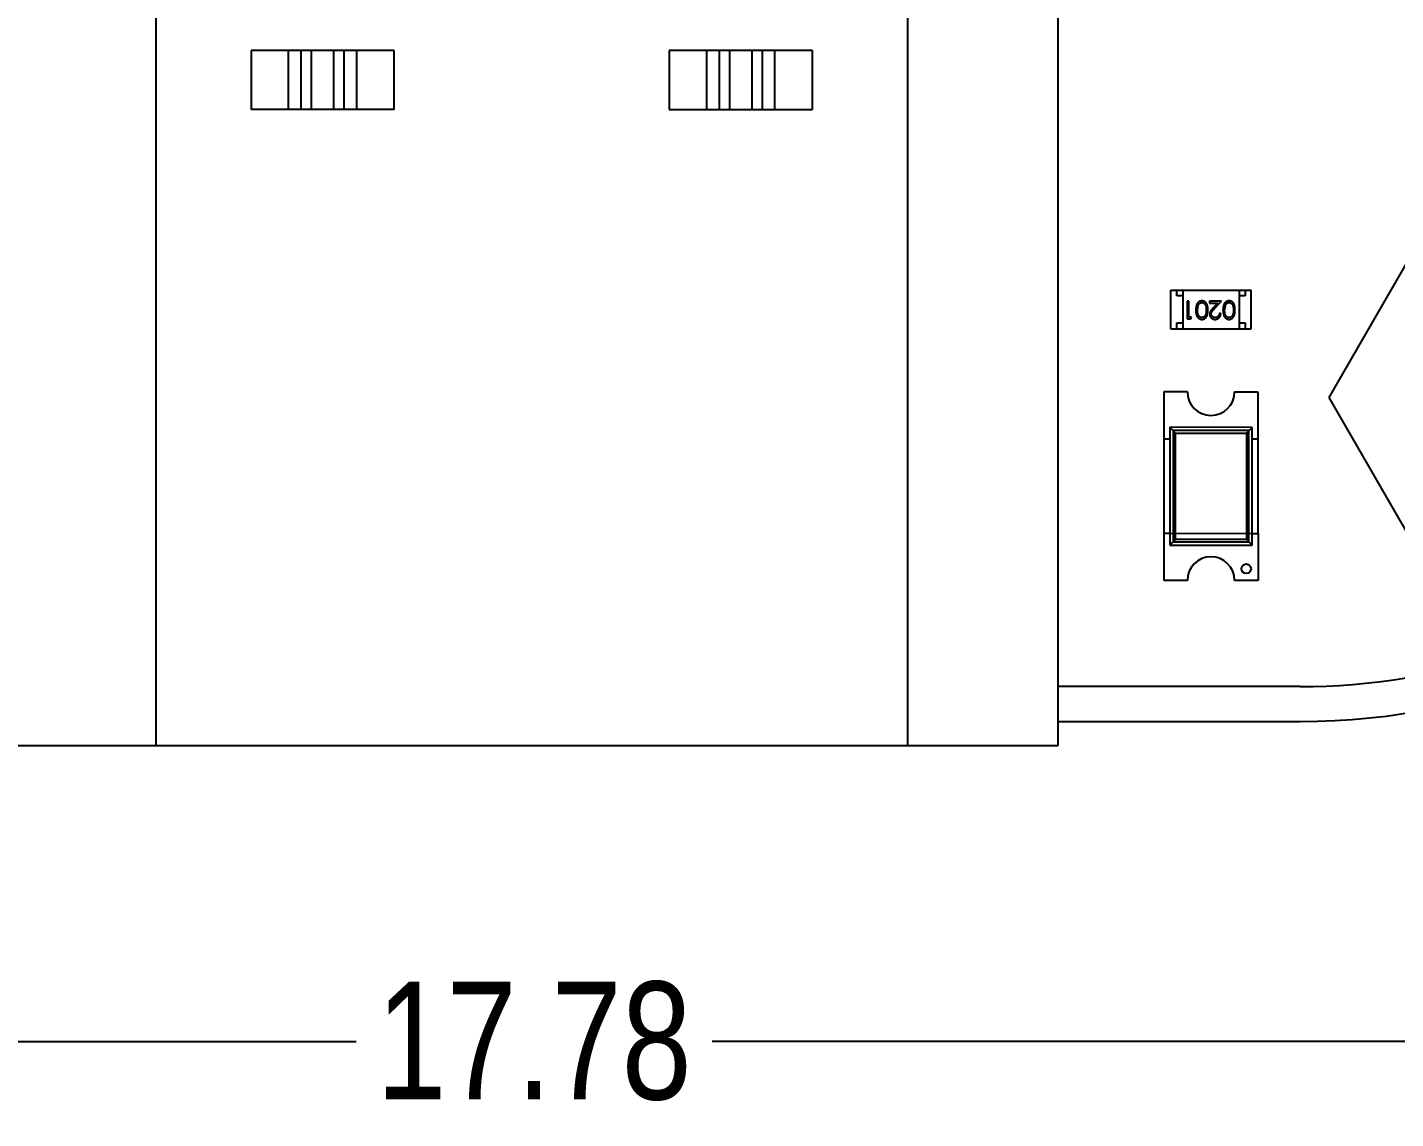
# Model space of a CAD drawing. Header units: millimetres. Extents: x 3 to 124, y -45 to 11.
# Drawn here: x 100.64 to 112.26, y -44.88 to -35.61 of the extents above; entities that cross this region are included whole.
import ezdxf

# ---------------------------------------------------------------- set-up
doc = ezdxf.new("R2010")
doc.units = ezdxf.units.MM
doc.header["$LTSCALE"] = 1.21
doc.header["$MEASUREMENT"] = 0
doc.header["$PDMODE"] = 3
doc.header["$PDSIZE"] = 0.3125
doc.layers.get('0').update_dxf_attribs({"linetype": 'CONTINUOUS'})
doc.layers.get('DEFPOINTS').update_dxf_attribs({"linetype": 'CONTINUOUS'})
doc.layers.add('Dim', color=3, linetype='CONTINUOUS', lineweight=25)
doc.styles.get("Standard").update_dxf_attribs({"font": 'txt', "width": 0.8})
doc.dimstyles.get("Standard").update_dxf_attribs({"dimtxt": 0.15625, "dimasz": 0.1875, "dimexe": 0.125, "dimexo": 0.0625, "dimgap": 0.09, "dimtad": 0, "dimtih": 1, "dimtoh": 1, "dimzin": 4, "dimdsep": 46, "dimtxsty": 'STANDARD', "dimblk": '_FILLED', "dimblk1": '_FILLED', "dimblk2": '_FILLED', "dimcen": 0.09, "dimazin": 1, "dimtp": 0.01, "dimtm": 0.01, "dimtfac": 1, "dimtofl": 0, "dimtmove": 0, "dimatfit": 3, "dimldrblk": '_FILLED', "dimfxl": 1, "dimtolj": 1, "dimtzin": 4, "dimarcsym": 0})

# ---------------------------------------------------------------- blocks, each defined once
blk = doc.blocks.new('_FILLED')
at = {"color": 0, "linetype": 'ByBlock'}
blk.add_solid([(0, 0), (-1, 0.167), (-1, -0.167)], dxfattribs=at)
blk = doc.blocks.new('*D28')
at = {"color": 0, "linetype": 'ByBlock', "lineweight": -2}
for p, q in [((96.049, -29.254), (96.049, -44.281)), ((113.829, -29.257), (113.829, -44.281)), ((96.049, -44.219), (103.427, -44.219)), ((113.829, -44.219), (106.45, -44.219))]:
    blk.add_line(p, q, dxfattribs=at)
at = {"layer": 'DEFPOINTS', "color": 0, "linetype": 'ByBlock'}
for p in [(96.049, -29.223), (113.829, -29.226)]:
    blk.add_point(p, dxfattribs=at)
at = {"color": 0, "linetype": 'ByBlock', "lineweight": -2, "rotation": 180}
blk.add_blockref('_FILLED', (96.049, -44.219), dxfattribs=at)
at = {"color": 0, "linetype": 'ByBlock', "lineweight": -2}
blk.add_blockref('_FILLED', (113.829, -44.219), dxfattribs=at)
at = {"color": 0, "linetype": 'ByBlock', "lineweight": -2, "insert": (104.939, -44.219), "char_height": 1, "attachment_point": 5}
blk.add_mtext('\\A1;17.78', dxfattribs=at)

msp = doc.modelspace()

# ---------------------------------------------------------------- linework, layer by layer
at = {"color": 6, "linetype": 'Continuous'}
for p, q in [((101.729, -41.707), (101.729, -34.407)), ((108.109, -34.407), (108.109, -41.707)), ((109.389, -41.707), (109.389, -34.407)), ((103.751, -35.807), (102.536, -35.807)), ((102.536, -35.807), (102.536, -36.307)), ((102.855, -36.307), (102.855, -35.807)), ((102.959, -35.807), (102.959, -36.307)), ((103.05, -36.307), (103.05, -35.807)), ((103.236, -35.807), (103.236, -36.307)), ((103.327, -36.307), (103.327, -35.807)), ((103.431, -35.807), (103.431, -36.307)), ((103.751, -36.307), (103.751, -35.807)), ((107.302, -35.807), (106.087, -35.807)), ((106.087, -35.807), (106.087, -36.307)), ((106.406, -36.307), (106.406, -35.807)), ((106.51, -35.807), (106.51, -36.307)), ((106.601, -36.307), (106.601, -35.807)), ((106.787, -35.807), (106.787, -36.307)), ((106.878, -36.307), (106.878, -35.807)), ((106.982, -35.807), (106.982, -36.307)), ((107.302, -36.307), (107.302, -35.807)), ((103.751, -36.307), (102.536, -36.307)), ((106.087, -36.307), (107.302, -36.307)), ((110.347, -37.84), (111.027, -37.84)), ((110.347, -38.17), (110.347, -37.84)), ((110.397, -37.89), (110.397, -37.84)), ((110.447, -37.84), (110.447, -38.17)), ((110.927, -37.84), (110.927, -38.17)), ((110.977, -37.84), (110.977, -37.89)), ((111.027, -38.17), (111.027, -37.84)), ((110.447, -37.89), (110.397, -37.89)), ((110.499, -37.936), (110.486, -37.936)), ((110.486, -37.936), (110.486, -38.086)), ((110.499, -38.07), (110.499, -37.936)), ((110.572, -38.011), (110.578, -37.973)), ((110.776, -37.936), (110.674, -37.936)), ((110.674, -37.936), (110.674, -37.951)), ((110.674, -37.951), (110.744, -37.951)), ((110.744, -37.951), (110.706, -37.991)), ((110.718, -37.998), (110.776, -37.936)), ((110.803, -38.011), (110.809, -37.973)), ((110.977, -37.89), (110.927, -37.89)), ((110.486, -38.086), (110.513, -38.086)), ((110.522, -38.07), (110.499, -38.07)), ((110.513, -38.086), (110.522, -38.07)), ((110.77, -38.039), (110.757, -38.039)), ((110.347, -38.17), (111.027, -38.17)), ((110.397, -38.12), (110.447, -38.12)), ((110.397, -38.17), (110.397, -38.12)), ((110.927, -38.12), (110.977, -38.12)), ((110.977, -38.12), (110.977, -38.17)), ((110.487, -38.705), (110.287, -38.705)), ((110.287, -38.705), (110.287, -39.905)), ((111.087, -38.706), (110.887, -38.706)), ((111.087, -39.906), (111.087, -38.706)), ((111.037, -39.006), (110.337, -39.005)), ((110.337, -39.005), (110.385, -39.054)), ((110.337, -39.005), (110.337, -40.005)), ((110.366, -39.034), (110.365, -39.977)), ((111.009, -39.034), (110.366, -39.034)), ((111.037, -39.006), (110.989, -39.054)), ((111.008, -39.977), (111.009, -39.034)), ((111.037, -40.006), (111.037, -39.006)), ((110.337, -39.105), (110.287, -39.105)), ((110.385, -39.054), (110.989, -39.054)), ((110.385, -39.957), (110.385, -39.054)), ((110.989, -39.054), (110.989, -39.957)), ((111.087, -39.106), (111.037, -39.106)), ((110.287, -39.905), (110.337, -39.905)), ((110.287, -39.905), (110.287, -40.305)), ((110.337, -39.905), (111.037, -39.906)), ((110.385, -39.957), (110.337, -40.005)), ((110.989, -39.957), (110.385, -39.957)), ((111.037, -40.006), (110.989, -39.957)), ((111.037, -39.906), (111.087, -39.906)), ((111.087, -39.906), (111.087, -40.306)), ((110.337, -40.005), (111.037, -40.006)), ((110.365, -39.977), (111.008, -39.977)), ((110.487, -40.305), (110.287, -40.305)), ((111.087, -40.306), (110.887, -40.306))]:
    msp.add_line(p, q, dxfattribs=at)
at = {"color": 7, "linetype": 'Continuous'}
for p, q in [((112.553, -37.253), (111.687, -38.753)), ((111.687, -38.753), (112.553, -40.253)), ((111.444, -41.207), (109.389, -41.207)), ((109.389, -41.503), (111.444, -41.503)), ((100.449, -41.707), (109.389, -41.707))]:
    msp.add_line(p, q, dxfattribs=at)
at = {"color": 6, "linetype": 'Continuous'}
msp.add_circle((110.987, -40.206), 0.04, dxfattribs=at)
at = {"color": 7, "linetype": 'Continuous'}
for radius, end in [(5.75, 360), (5.454, 343.0323)]:
    msp.add_arc((111.444, -35.753), radius, 270, end, dxfattribs=at)
at = {"color": 6, "linetype": 'Continuous'}
for centre, start, end in [((110.687, -38.705), 179.9896, 359.9896), ((110.687, -40.305), 359.9896, 179.9896)]:
    msp.add_arc(centre, 0.2, start, end, dxfattribs=at)
for points, knots in [([(110.61, -37.932), (110.609, -37.932), (110.607, -37.932), (110.603, -37.932), (110.6, -37.933), (110.597, -37.934), (110.593, -37.935), (110.59, -37.936), (110.587, -37.938), (110.584, -37.94), (110.581, -37.942), (110.578, -37.945), (110.576, -37.948), (110.573, -37.951), (110.571, -37.954), (110.569, -37.958), (110.567, -37.962), (110.565, -37.966), (110.564, -37.97), (110.562, -37.975), (110.561, -37.98), (110.56, -37.985), (110.56, -37.991), (110.559, -37.997), (110.559, -38.004), (110.559, -38.008), (110.559, -38.011)], [0, 0, 0, 0, 0.033824, 0.067298, 0.10028, 0.133019, 0.165736, 0.198792, 0.232372, 0.266409, 0.301016, 0.336196, 0.371972, 0.408574, 0.446394, 0.485225, 0.525372, 0.567224, 0.611081, 0.65775, 0.70702, 0.759235, 0.814484, 0.873227, 0.934937, 1, 1, 1, 1]), ([(110.578, -37.973), (110.578, -37.972), (110.579, -37.97), (110.58, -37.967), (110.582, -37.964), (110.583, -37.962), (110.585, -37.959), (110.587, -37.957), (110.589, -37.955), (110.592, -37.953), (110.595, -37.951), (110.6, -37.949), (110.605, -37.947), (110.608, -37.947), (110.61, -37.947)], [0, 0, 0, 0, 0.075949, 0.148549, 0.218996, 0.286119, 0.351826, 0.416074, 0.478265, 0.540325, 0.660405, 0.774606, 0.887187, 1, 1, 1, 1]), ([(110.661, -38.011), (110.661, -38.008), (110.66, -38.004), (110.66, -37.997), (110.66, -37.99), (110.659, -37.984), (110.658, -37.979), (110.657, -37.974), (110.656, -37.969), (110.654, -37.965), (110.652, -37.961), (110.651, -37.957), (110.649, -37.954), (110.646, -37.95), (110.644, -37.947), (110.642, -37.945), (110.639, -37.942), (110.636, -37.94), (110.633, -37.938), (110.63, -37.936), (110.627, -37.935), (110.624, -37.934), (110.621, -37.933), (110.617, -37.932), (110.614, -37.932), (110.612, -37.932), (110.61, -37.932)], [0, 0, 0, 0, 0.068113, 0.132564, 0.193427, 0.250218, 0.303569, 0.353576, 0.400235, 0.443586, 0.484619, 0.524292, 0.56238, 0.599049, 0.63494, 0.669782, 0.704009, 0.737842, 0.771098, 0.803896, 0.836415, 0.868639, 0.900715, 0.933378, 0.966213, 1, 1, 1, 1]), ([(110.61, -37.947), (110.612, -37.947), (110.615, -37.947), (110.62, -37.949), (110.624, -37.951), (110.628, -37.953), (110.631, -37.955), (110.633, -37.957), (110.635, -37.96), (110.637, -37.962), (110.638, -37.964), (110.64, -37.967), (110.641, -37.97), (110.643, -37.973), (110.644, -37.976), (110.645, -37.98), (110.645, -37.984), (110.646, -37.989), (110.646, -37.994), (110.647, -37.999), (110.647, -38.005), (110.647, -38.009), (110.647, -38.011)], [0, 0, 0, 0, 0.060034, 0.120278, 0.182348, 0.247919, 0.281641, 0.315701, 0.350322, 0.385703, 0.421819, 0.459196, 0.497866, 0.538301, 0.58121, 0.628183, 0.679403, 0.734699, 0.794074, 0.858416, 0.927049, 1, 1, 1, 1]), ([(110.706, -37.991), (110.705, -37.993), (110.702, -37.996), (110.698, -38), (110.695, -38.004), (110.691, -38.008), (110.688, -38.012), (110.686, -38.015), (110.684, -38.018), (110.682, -38.022), (110.679, -38.027), (110.677, -38.033), (110.676, -38.039), (110.676, -38.043), (110.676, -38.045)], [0, 0, 0, 0, 0.09953, 0.192079, 0.277712, 0.357454, 0.429648, 0.495771, 0.555538, 0.608657, 0.707578, 0.804328, 0.901298, 1, 1, 1, 1]), ([(110.841, -37.932), (110.84, -37.932), (110.838, -37.932), (110.834, -37.932), (110.831, -37.933), (110.827, -37.934), (110.824, -37.935), (110.821, -37.937), (110.818, -37.938), (110.815, -37.94), (110.812, -37.943), (110.809, -37.945), (110.806, -37.948), (110.804, -37.951), (110.802, -37.954), (110.8, -37.958), (110.798, -37.962), (110.796, -37.966), (110.794, -37.97), (110.793, -37.975), (110.792, -37.98), (110.791, -37.985), (110.79, -37.991), (110.79, -37.997), (110.789, -38.004), (110.789, -38.008), (110.789, -38.011)], [0, 0, 0, 0, 0.033824, 0.067298, 0.10028, 0.133019, 0.165736, 0.198792, 0.232372, 0.266409, 0.301016, 0.336196, 0.371972, 0.408574, 0.446394, 0.485225, 0.525372, 0.567224, 0.611081, 0.65775, 0.70702, 0.759235, 0.814484, 0.873227, 0.934937, 1, 1, 1, 1]), ([(110.809, -37.973), (110.809, -37.972), (110.81, -37.97), (110.811, -37.967), (110.812, -37.964), (110.814, -37.962), (110.816, -37.959), (110.818, -37.957), (110.82, -37.955), (110.822, -37.953), (110.826, -37.951), (110.831, -37.949), (110.836, -37.947), (110.839, -37.947), (110.841, -37.947)], [0, 0, 0, 0, 0.075949, 0.148549, 0.218996, 0.286119, 0.351826, 0.416074, 0.478265, 0.540325, 0.660405, 0.774606, 0.887187, 1, 1, 1, 1]), ([(110.891, -38.011), (110.891, -38.008), (110.891, -38.004), (110.891, -37.997), (110.89, -37.99), (110.89, -37.985), (110.889, -37.979), (110.888, -37.974), (110.886, -37.969), (110.885, -37.965), (110.883, -37.961), (110.881, -37.957), (110.879, -37.954), (110.877, -37.95), (110.875, -37.947), (110.872, -37.945), (110.87, -37.942), (110.867, -37.94), (110.864, -37.938), (110.861, -37.936), (110.858, -37.935), (110.855, -37.934), (110.851, -37.933), (110.848, -37.932), (110.845, -37.932), (110.842, -37.932), (110.841, -37.932)], [0, 0, 0, 0, 0.068113, 0.132564, 0.193427, 0.250218, 0.303569, 0.353576, 0.400235, 0.443586, 0.484619, 0.524292, 0.56238, 0.599049, 0.63494, 0.669782, 0.704009, 0.737842, 0.771098, 0.803896, 0.836415, 0.868639, 0.900715, 0.933378, 0.966213, 1, 1, 1, 1]), ([(110.841, -37.947), (110.842, -37.947), (110.846, -37.947), (110.851, -37.949), (110.855, -37.951), (110.859, -37.953), (110.862, -37.956), (110.864, -37.957), (110.866, -37.96), (110.868, -37.962), (110.869, -37.964), (110.871, -37.967), (110.872, -37.97), (110.873, -37.973), (110.874, -37.977), (110.875, -37.98), (110.876, -37.984), (110.877, -37.989), (110.877, -37.994), (110.878, -37.999), (110.878, -38.005), (110.878, -38.009), (110.878, -38.011)], [0, 0, 0, 0, 0.060034, 0.120278, 0.182348, 0.247919, 0.281641, 0.315701, 0.350322, 0.385703, 0.421819, 0.459196, 0.497866, 0.538301, 0.58121, 0.628183, 0.679403, 0.734699, 0.794074, 0.858416, 0.927049, 1, 1, 1, 1]), ([(110.559, -38.011), (110.559, -38.013), (110.559, -38.017), (110.559, -38.024), (110.559, -38.03), (110.56, -38.036), (110.561, -38.041), (110.562, -38.047), (110.564, -38.051), (110.565, -38.056), (110.567, -38.06), (110.569, -38.064), (110.571, -38.067), (110.573, -38.071), (110.576, -38.074), (110.578, -38.076), (110.581, -38.079), (110.584, -38.081), (110.587, -38.083), (110.59, -38.085), (110.593, -38.086), (110.597, -38.087), (110.6, -38.088), (110.603, -38.089), (110.607, -38.089), (110.609, -38.089), (110.61, -38.089)], [0, 0, 0, 0, 0.065278, 0.127205, 0.186168, 0.241675, 0.294115, 0.343609, 0.390387, 0.434463, 0.476646, 0.517002, 0.555936, 0.593716, 0.630057, 0.665601, 0.700745, 0.734917, 0.768681, 0.802087, 0.834849, 0.867433, 0.900138, 0.932806, 0.966212, 1, 1, 1, 1]), ([(110.61, -38.074), (110.608, -38.074), (110.605, -38.074), (110.6, -38.073), (110.595, -38.07), (110.592, -38.068), (110.589, -38.066), (110.587, -38.064), (110.585, -38.062), (110.583, -38.059), (110.581, -38.056), (110.58, -38.053), (110.578, -38.05), (110.577, -38.047), (110.576, -38.043), (110.575, -38.039), (110.574, -38.035), (110.573, -38.031), (110.573, -38.026), (110.572, -38.021), (110.572, -38.016), (110.572, -38.012), (110.572, -38.011)], [0, 0, 0, 0, 0.059689, 0.119507, 0.181075, 0.246162, 0.279894, 0.314468, 0.350403, 0.387474, 0.426147, 0.466624, 0.508745, 0.553328, 0.600058, 0.649177, 0.700552, 0.754894, 0.811825, 0.871514, 0.934319, 1, 1, 1, 1]), ([(110.61, -38.089), (110.612, -38.089), (110.614, -38.089), (110.617, -38.089), (110.621, -38.088), (110.624, -38.087), (110.627, -38.086), (110.63, -38.085), (110.633, -38.083), (110.636, -38.081), (110.639, -38.079), (110.642, -38.076), (110.644, -38.074), (110.647, -38.071), (110.649, -38.068), (110.651, -38.064), (110.653, -38.06), (110.654, -38.056), (110.656, -38.052), (110.657, -38.047), (110.658, -38.042), (110.659, -38.037), (110.66, -38.031), (110.66, -38.024), (110.66, -38.018), (110.661, -38.013), (110.661, -38.011)], [0, 0, 0, 0, 0.033742, 0.066533, 0.099153, 0.13154, 0.164087, 0.196563, 0.229707, 0.263315, 0.297504, 0.331686, 0.366482, 0.4021, 0.438958, 0.476748, 0.515985, 0.556589, 0.599519, 0.645765, 0.695487, 0.748721, 0.805687, 0.866754, 0.931405, 1, 1, 1, 1]), ([(110.647, -38.011), (110.647, -38.013), (110.647, -38.017), (110.647, -38.022), (110.646, -38.027), (110.646, -38.032), (110.645, -38.037), (110.644, -38.041), (110.644, -38.045), (110.642, -38.048), (110.641, -38.051), (110.64, -38.054), (110.638, -38.057), (110.637, -38.059), (110.635, -38.062), (110.633, -38.064), (110.631, -38.066), (110.628, -38.068), (110.624, -38.07), (110.62, -38.073), (110.615, -38.074), (110.612, -38.074), (110.61, -38.074)], [0, 0, 0, 0, 0.073302, 0.142286, 0.206253, 0.266017, 0.321612, 0.372532, 0.419497, 0.462398, 0.502825, 0.541489, 0.579034, 0.615143, 0.650298, 0.684912, 0.718701, 0.752189, 0.817245, 0.879117, 0.939613, 1, 1, 1, 1]), ([(110.676, -38.045), (110.676, -38.046), (110.676, -38.049), (110.677, -38.054), (110.678, -38.058), (110.679, -38.062), (110.681, -38.066), (110.683, -38.069), (110.685, -38.073), (110.688, -38.076), (110.692, -38.079), (110.695, -38.082), (110.699, -38.084), (110.703, -38.086), (110.707, -38.088), (110.712, -38.089), (110.716, -38.089), (110.72, -38.089), (110.721, -38.089)], [0, 0, 0, 0, 0.06271, 0.123347, 0.183401, 0.242828, 0.302097, 0.36242, 0.423725, 0.487032, 0.550491, 0.612709, 0.674265, 0.73617, 0.799211, 0.863483, 0.930525, 1, 1, 1, 1]), ([(110.689, -38.044), (110.689, -38.042), (110.69, -38.039), (110.691, -38.034), (110.692, -38.029), (110.694, -38.026), (110.696, -38.022), (110.698, -38.02), (110.701, -38.017), (110.703, -38.014), (110.706, -38.01), (110.71, -38.006), (110.714, -38.002), (110.716, -37.999), (110.718, -37.998)], [0, 0, 0, 0, 0.088014, 0.174976, 0.2638, 0.355443, 0.406413, 0.465519, 0.533076, 0.609353, 0.693899, 0.787171, 0.889197, 1, 1, 1, 1]), ([(110.722, -38.074), (110.721, -38.074), (110.719, -38.074), (110.715, -38.074), (110.712, -38.073), (110.709, -38.072), (110.706, -38.071), (110.704, -38.069), (110.701, -38.067), (110.699, -38.065), (110.697, -38.063), (110.695, -38.06), (110.693, -38.058), (110.692, -38.055), (110.691, -38.053), (110.69, -38.05), (110.689, -38.047), (110.689, -38.045), (110.689, -38.044)], [0, 0, 0, 0, 0.068027, 0.133505, 0.19695, 0.26027, 0.322741, 0.384982, 0.448465, 0.513424, 0.578224, 0.640011, 0.700094, 0.760067, 0.819012, 0.877878, 0.938035, 1, 1, 1, 1]), ([(110.721, -38.089), (110.723, -38.089), (110.726, -38.089), (110.731, -38.089), (110.736, -38.088), (110.74, -38.086), (110.744, -38.084), (110.748, -38.082), (110.752, -38.079), (110.756, -38.075), (110.759, -38.072), (110.762, -38.068), (110.764, -38.064), (110.766, -38.059), (110.768, -38.055), (110.769, -38.05), (110.77, -38.045), (110.77, -38.041), (110.77, -38.039)], [0, 0, 0, 0, 0.06445, 0.126725, 0.187421, 0.247417, 0.306749, 0.366595, 0.427749, 0.490235, 0.553031, 0.614805, 0.676505, 0.738096, 0.801021, 0.864897, 0.931209, 1, 1, 1, 1]), ([(110.757, -38.039), (110.757, -38.041), (110.756, -38.043), (110.756, -38.047), (110.755, -38.051), (110.753, -38.054), (110.752, -38.057), (110.75, -38.06), (110.748, -38.063), (110.746, -38.065), (110.743, -38.067), (110.741, -38.069), (110.738, -38.071), (110.735, -38.072), (110.732, -38.073), (110.729, -38.074), (110.725, -38.074), (110.723, -38.074), (110.722, -38.074)], [0, 0, 0, 0, 0.073648, 0.143686, 0.210962, 0.275557, 0.338064, 0.399311, 0.4594, 0.51934, 0.579024, 0.637809, 0.695959, 0.754122, 0.813113, 0.873453, 0.935561, 1, 1, 1, 1]), ([(110.789, -38.011), (110.789, -38.013), (110.789, -38.017), (110.79, -38.024), (110.79, -38.03), (110.791, -38.036), (110.792, -38.041), (110.793, -38.047), (110.795, -38.051), (110.796, -38.056), (110.798, -38.06), (110.8, -38.064), (110.802, -38.067), (110.804, -38.071), (110.807, -38.074), (110.809, -38.076), (110.812, -38.079), (110.815, -38.081), (110.818, -38.083), (110.821, -38.085), (110.824, -38.086), (110.827, -38.087), (110.831, -38.088), (110.834, -38.089), (110.838, -38.089), (110.84, -38.089), (110.841, -38.089)], [0, 0, 0, 0, 0.065278, 0.127205, 0.186168, 0.241675, 0.294115, 0.343609, 0.390387, 0.434463, 0.476646, 0.517002, 0.555936, 0.593716, 0.630057, 0.665601, 0.700745, 0.734917, 0.768681, 0.802087, 0.834849, 0.867433, 0.900138, 0.932806, 0.966212, 1, 1, 1, 1]), ([(110.841, -38.074), (110.839, -38.074), (110.836, -38.074), (110.831, -38.073), (110.826, -38.07), (110.822, -38.068), (110.82, -38.066), (110.818, -38.064), (110.816, -38.062), (110.814, -38.059), (110.812, -38.056), (110.811, -38.053), (110.809, -38.05), (110.808, -38.047), (110.807, -38.043), (110.806, -38.039), (110.805, -38.035), (110.804, -38.031), (110.804, -38.026), (110.803, -38.021), (110.803, -38.016), (110.803, -38.012), (110.803, -38.011)], [0, 0, 0, 0, 0.059689, 0.119507, 0.181075, 0.246162, 0.279894, 0.314468, 0.350403, 0.387474, 0.426147, 0.466624, 0.508745, 0.553328, 0.600058, 0.649177, 0.700552, 0.754894, 0.811825, 0.871514, 0.934319, 1, 1, 1, 1]), ([(110.878, -38.011), (110.878, -38.013), (110.878, -38.017), (110.878, -38.022), (110.877, -38.028), (110.877, -38.032), (110.876, -38.037), (110.875, -38.041), (110.874, -38.045), (110.873, -38.048), (110.872, -38.051), (110.871, -38.054), (110.869, -38.057), (110.868, -38.059), (110.866, -38.062), (110.864, -38.064), (110.862, -38.066), (110.859, -38.068), (110.855, -38.07), (110.851, -38.073), (110.846, -38.074), (110.842, -38.074), (110.841, -38.074)], [0, 0, 0, 0, 0.073302, 0.142286, 0.206253, 0.266017, 0.321612, 0.372532, 0.419497, 0.462398, 0.502825, 0.541489, 0.579034, 0.615143, 0.650298, 0.684912, 0.718701, 0.752189, 0.817245, 0.879117, 0.939613, 1, 1, 1, 1]), ([(110.841, -38.089), (110.842, -38.089), (110.845, -38.089), (110.848, -38.089), (110.851, -38.088), (110.855, -38.087), (110.858, -38.086), (110.861, -38.085), (110.864, -38.083), (110.867, -38.081), (110.87, -38.079), (110.873, -38.076), (110.875, -38.074), (110.877, -38.071), (110.879, -38.068), (110.882, -38.064), (110.883, -38.06), (110.885, -38.056), (110.886, -38.052), (110.888, -38.047), (110.889, -38.042), (110.89, -38.037), (110.89, -38.031), (110.891, -38.024), (110.891, -38.018), (110.891, -38.013), (110.891, -38.011)], [0, 0, 0, 0, 0.033742, 0.066533, 0.099153, 0.13154, 0.164087, 0.196563, 0.229707, 0.263315, 0.297504, 0.331686, 0.366482, 0.4021, 0.438958, 0.476748, 0.515985, 0.556589, 0.599519, 0.645765, 0.695487, 0.748721, 0.805687, 0.866754, 0.931405, 1, 1, 1, 1])]:
    msp.add_open_spline(points, degree=3, knots=knots, dxfattribs=at)

# ---------------------------------------------------------------- dimensions: what is measured, and where the dimension line sits
at = {"layer": 'Dim'}
dim = msp.add_linear_dim(base=(113.829, -44.219), p1=(96.049, -29.223), p2=(113.829, -29.226), dimstyle='STANDARD', override={"dimscale": 0.5, "dimtxt": 2, "dimasz": 2, "dimtih": 0, "dimtoh": 0, "dimzin": 0, "dimcen": 0.198, "dimadec": 0, "dimazin": 0, "dimtp": 0, "dimtm": 0, "dimtdec": 4, "dimtzin": 0}, dxfattribs=at)
dim.commit()
dim.dimension.update_dxf_attribs({"geometry": '*D28', "text_midpoint": (104.939, -44.219)})

doc.saveas('drawing.dxf')
